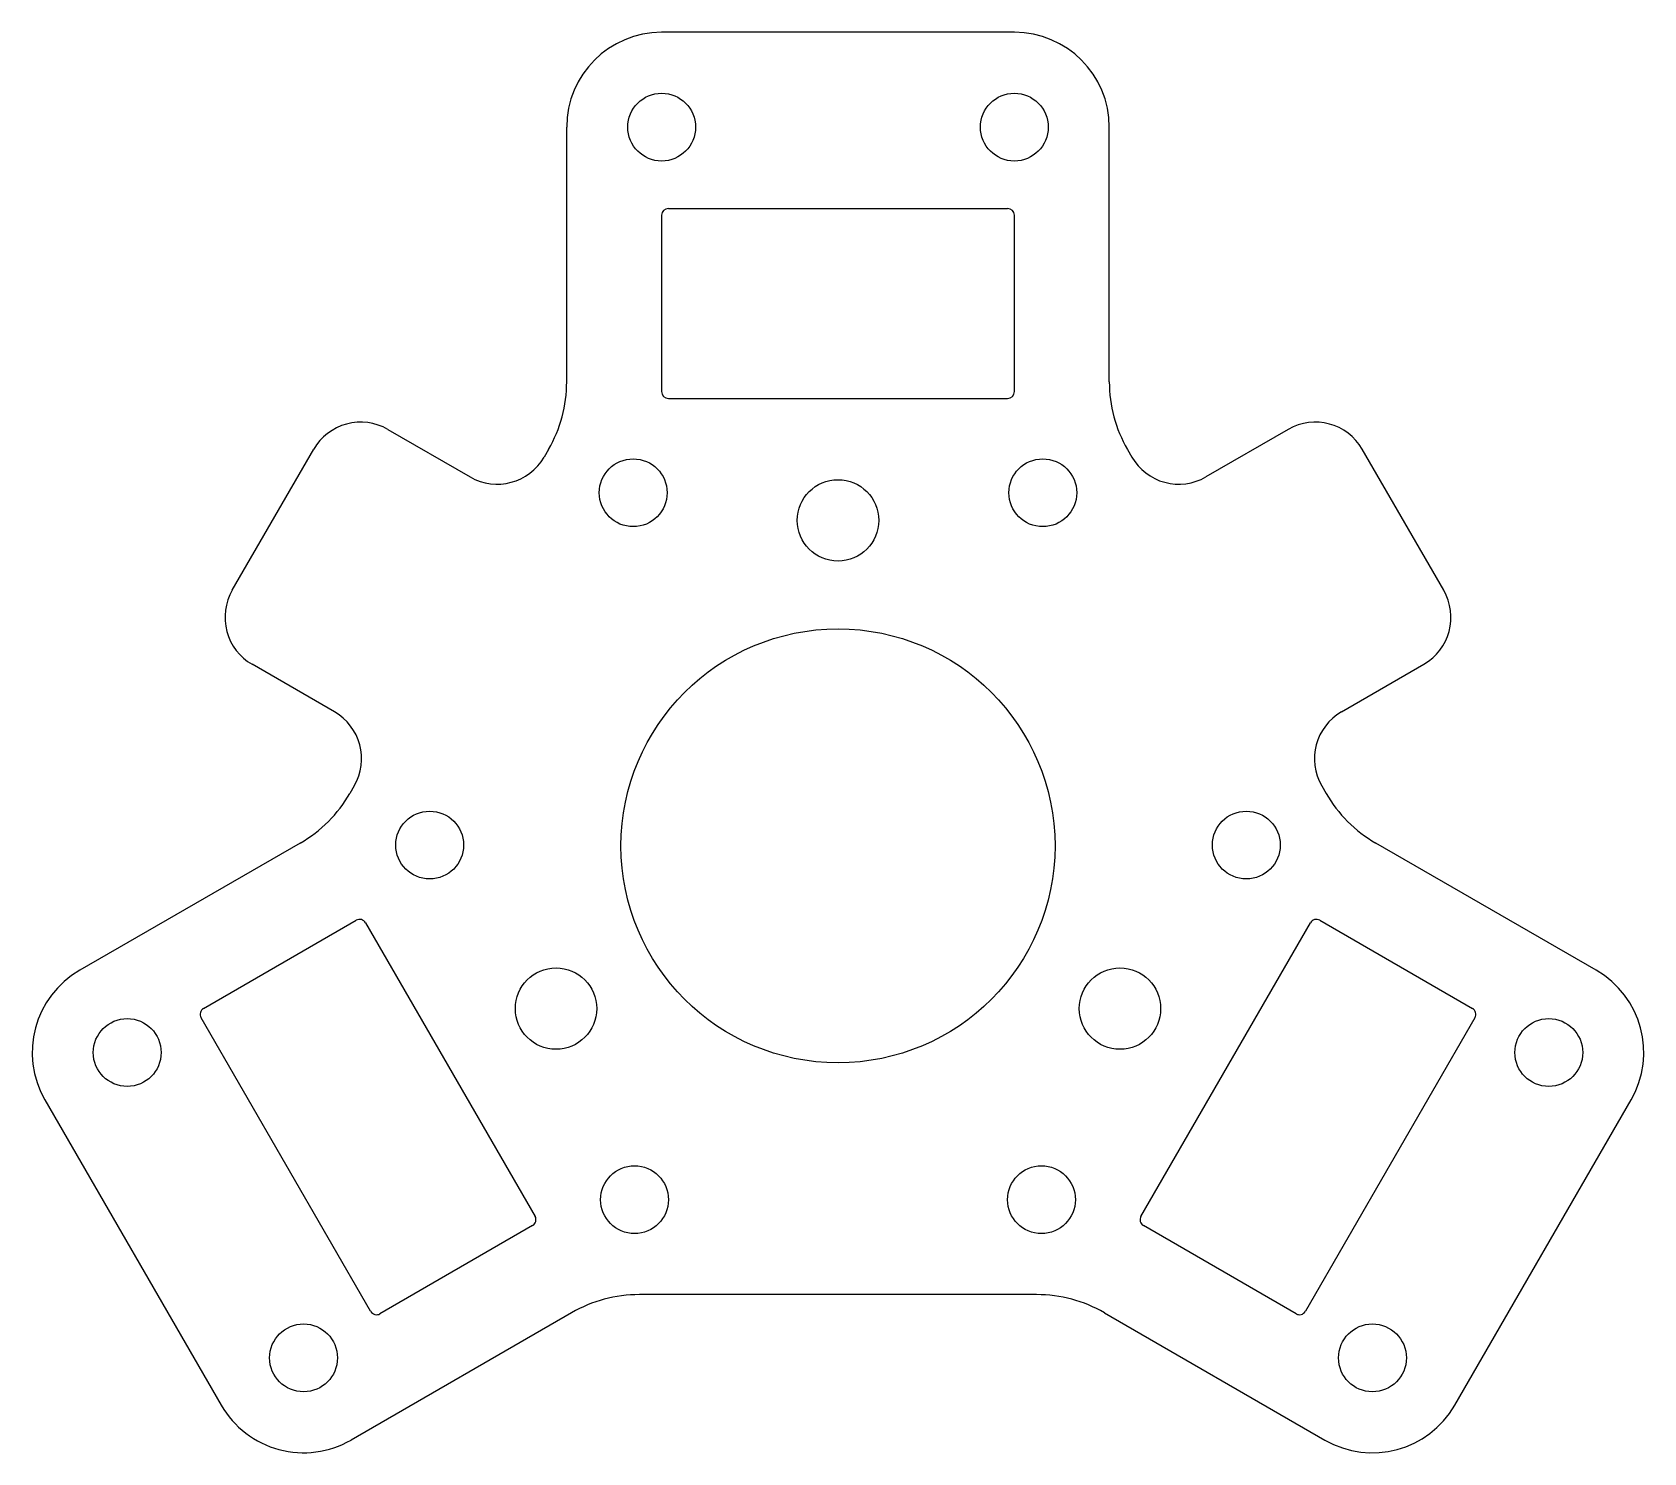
# Model space of a CAD drawing. Header units: millimetres. Extents: x -29.7 to 29.7, y -42.4 to 10.
import ezdxf

# ---------------------------------------------------------------- set-up
doc = ezdxf.new("R2010")
doc.units = ezdxf.units.MM
doc.layers.add('Fillet019_cs', color=7, linetype='CONTINUOUS')

msp = doc.modelspace()

# ---------------------------------------------------------------- linework, layer by layer
at = {"layer": 'Fillet019_cs'}
for p, q in [((6.5, 10, 42.75), (-6.5, 10, 42.75)), ((-10, -2.88675, 42.75), (-10, 6.5, 42.75)), ((10, -2.88675, 42.75), (10, 6.5, 42.75)), ((-6.5, 3.25, 42.75), (-6.5, -3.25, 42.75)), ((-6.25, 3.5, 42.75), (6.25, 3.5, 42.75)), ((6.5, -3.25, 42.75), (6.5, 3.25, 42.75)), ((-6.25, -3.5, 42.75), (6.25, -3.5, 42.75)), ((-16.5933, -4.64637, 42.75), (-13.5622, -6.39637, 42.75)), ((16.5933, -4.64637, 42.75), (13.5622, -6.39637, 42.75)), ((-22.3253, -10.5746, 42.75), (-19.3253, -5.37842, 42.75)), ((-10.6699, -5.38675, 42.75), (-10.8301, -5.66432, 42.75)), ((10.6699, -5.38675, 42.75), (10.8301, -5.66432, 42.75)), ((22.3253, -10.5746, 42.75), (19.3253, -5.37842, 42.75)), ((-18.5622, -15.0566, 42.75), (-21.5933, -13.3066, 42.75)), ((18.5622, -15.0566, 42.75), (21.5933, -13.3066, 42.75)), ((-17.8301, -17.7887, 42.75), (-17.9904, -18.0662, 42.75)), ((17.8301, -17.7887, 42.75), (17.9904, -18.0662, 42.75)), ((-19.8205, -19.8964, 42.75), (-27.9497, -24.5897, 42.75)), ((27.9497, -24.5897, 42.75), (19.8205, -19.8964, 42.75)), ((-23.3851, -25.9958, 42.75), (-17.7559, -22.7458, 42.75)), ((-17.4144, -22.8373, 42.75), (-11.1644, -33.6627, 42.75)), ((11.1644, -33.6627, 42.75), (17.4144, -22.8373, 42.75)), ((17.7559, -22.7458, 42.75), (23.3851, -25.9958, 42.75)), ((-17.2266, -37.1627, 42.75), (-23.4766, -26.3373, 42.75)), ((23.4766, -26.3373, 42.75), (17.2266, -37.1627, 42.75)), ((-29.2308, -29.3708, 42.75), (-22.7308, -40.6292, 42.75)), ((22.7308, -40.6292, 42.75), (29.2308, -29.3708, 42.75)), ((-11.2559, -34.0042, 42.75), (-16.8851, -37.2542, 42.75)), ((16.8851, -37.2542, 42.75), (11.2559, -34.0042, 42.75)), ((7.32051, -36.547, 42.75), (-7.32051, -36.547, 42.75)), ((-9.82051, -37.2169, 42.75), (-17.9497, -41.9103, 42.75)), ((9.82051, -37.2169, 42.75), (17.9497, -41.9103, 42.75))]:
    msp.add_line(p, q, dxfattribs=at)
for centre, radius in [((-6.5, 6.5), 1.25), ((6.5, 6.5), 1.25), ((-7.54904, -6.98131), 1.25), ((7.54904, -6.98131), 1.25), ((0, -8), 1.5), ((0, -20), 8), ((-15.049, -19.9717), 1.25), ((15.049, -19.9717), 1.25), ((-10.3923, -26), 1.5), ((10.3923, -26), 1.5), ((-26.1997, -27.6208), 1.25), ((26.1997, -27.6208), 1.25), ((-7.5, -33.047), 1.25), ((7.5, -33.047), 1.25), ((-19.6997, -38.8792), 1.25), ((19.6997, -38.8792), 1.25)]:
    msp.add_circle(centre, radius, dxfattribs=at)
for centre, radius, start, end in [((-6.5, 6.5, 42.75), 3.5, 90, 180), ((6.5, 6.5, 42.75), 3.5, 0, 90), ((-6.25, 3.25, 42.75), 0.25, 90, 180), ((6.25, 3.25, 42.75), 0.25, 0, 90), ((-15, -2.88675, 42.75), 5, -30, 0), ((15, -2.88675, 42.75), 5, 180, -150), ((-6.25, -3.25, 42.75), 0.25, 180, -90), ((6.25, -3.25, 42.75), 0.25, -90, 0), ((-17.5933, -6.37842, 42.75), 2, 60, 150), ((17.5933, -6.37842, 42.75), 2, 30, 120), ((-12.5622, -4.66432, 42.75), 2, -120, -30), ((12.5622, -4.66432, 42.75), 2, -150, -60), ((-20.5933, -11.5746, 42.75), 2, 150, -120), ((20.5933, -11.5746, 42.75), 2, -60, 30), ((-19.5622, -16.7887, 42.75), 2, -30, 60), ((19.5622, -16.7887, 42.75), 2, 120, -150), ((-22.3205, -15.5662, 42.75), 5, -60, -30), ((22.3205, -15.5662, 42.75), 5, -150, -120), ((-17.6309, -22.9623, 42.75), 0.25, 30, 120), ((17.6309, -22.9623, 42.75), 0.25, 60, 150), ((-26.1997, -27.6208, 42.75), 3.5, 120, -150), ((26.1997, -27.6208, 42.75), 3.5, -30, 60), ((-23.2601, -26.2123, 42.75), 0.25, 120, -150), ((23.2601, -26.2123, 42.75), 0.25, -30, 60), ((-11.3809, -33.7877, 42.75), 0.25, -60, 30), ((11.3809, -33.7877, 42.75), 0.25, 150, -120), ((-7.32051, -41.547, 42.75), 5, 90, 120), ((7.32051, -41.547, 42.75), 5, 60, 90), ((-17.0101, -37.0377, 42.75), 0.25, -150, -60), ((17.0101, -37.0377, 42.75), 0.25, -120, -30), ((-19.6997, -38.8792, 42.75), 3.5, -150, -60), ((19.6997, -38.8792, 42.75), 3.5, -120, -30)]:
    msp.add_arc(centre, radius, start, end, dxfattribs=at)

doc.saveas('drawing.dxf')
